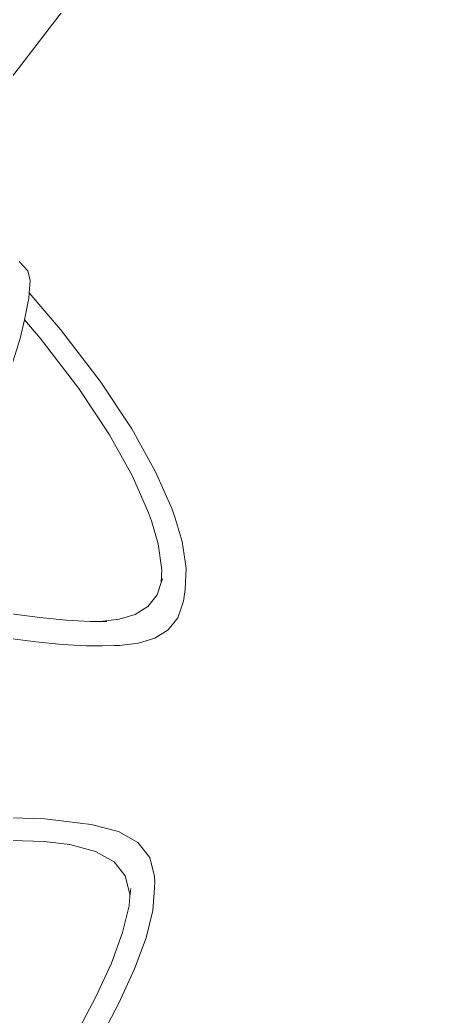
# Model space of a CAD drawing. Header units: millimetres. Extents: x 930469 to 1523124, y -120375 to 411163.
# Drawn here: x 1424380.1 to 1424588.7, y -43872.3 to -43374.1 of the extents above; entities that cross this region are included whole.
import ezdxf

# ---------------------------------------------------------------- set-up
doc = ezdxf.new("R2010")
doc.units = ezdxf.units.MM
doc.linetypes.add('HIDDEN', pattern=[0.75, 0.5, -0.25])
doc.layers.add('A-NET KHUAT', color=8, linetype='HIDDEN', lineweight=0)
doc.layers.add('xr', color=8, linetype='Continuous', lineweight=0)

# ---------------------------------------------------------------- blocks, each defined once
blk = doc.blocks.new('zzz')
at = {"layer": 'xr', "ltscale": 3}
for p, q in [((1230324.19, 22177.69), (1230982.04, 21672.06)), ((1229664.93, 22108.64), (1229663.6, 22064.52)), ((1229687.59, 22108.43), (1229686.25, 22064.3)), ((1229867.13, 22101.75), (1229863.51, 22073.46)), ((1229891.38, 22097.74), (1229887.75, 22069.33)), ((1230138.13, 22098.13), (1230166.71, 22089.06)), ((1230166.71, 22089.06), (1230185.5, 22084.77)), ((1230185.5, 22084.77), (1230167.04, 22068.85)), ((1230185.5, 22084.77), (1230192.09, 22083.26)), ((1230207.3, 22080.47), (1230192.09, 22083.26)), ((1230207.3, 22080.47), (1230212.41, 22080.06)), ((1230225.04, 22079.03), (1230234.61, 22081.4)), ((1230243.96, 22090.05), (1230234.61, 22081.4)), ((1229863.51, 22073.46), (1229860.88, 22047.17)), ((1230175.93, 22048.61), (1230212.41, 22080.06)), ((1230212.41, 22080.06), (1230225.04, 22079.03)), ((1229663.6, 22064.52), (1229660.74, 22039.48)), ((1229686.25, 22064.3), (1229682.2, 22028.85)), ((1229887.75, 22069.33), (1229885.11, 22042.98)), ((1230167.04, 22068.85), (1230116.72, 22030.3)), ((1229860.88, 22047.17), (1229859.49, 22023.09)), ((1229885.11, 22042.98), (1229883.72, 22018.89)), ((1230124.13, 22008.92), (1230175.93, 22048.61)), ((1229471.85, 22032.51), (1229508.31, 22013.3)), ((1229660.74, 22039.48), (1229653.88, 22013.61)), ((1229660.86, 22039.95), (1229660.74, 22039.48)), ((1229682.2, 22028.85), (1229680.9, 22018.08)), ((1229859.49, 22023.09), (1229859.48, 22006.61)), ((1230116.72, 22030.3), (1230070.59, 21999.72)), ((1229508.31, 22013.3), (1229542.15, 21997.8)), ((1229653.88, 22013.61), (1229643.5, 21995.16)), ((1229680.9, 22018.08), (1229673.62, 21990.61)), ((1229883.72, 22018.89), (1229883.72, 22010.55)), ((1229502.17, 21990.26), (1229465.23, 22009.72)), ((1229859.48, 22006.61), (1229859.63, 21995.04)), ((1229883.72, 22010.55), (1229883.71, 22002.43)), ((1229883.72, 22010.55), (1229883.79, 22008.93)), ((1229883.79, 22008.93), (1229886.06, 21990.07)), ((1230076.48, 21977.34), (1230124.13, 22008.92)), ((1229542.15, 21997.8), (1229572.69, 21986.51)), ((1229643.5, 21995.16), (1229629.35, 21983.96)), ((1229859.63, 21995.04), (1229859.87, 21989.76)), ((1230070.59, 21999.72), (1230029.13, 21976.73)), ((1229536.47, 21974.56), (1229502.17, 21990.26)), ((1229572.69, 21986.51), (1229599.44, 21979.95)), ((1229629.35, 21983.96), (1229611.1, 21979.28)), ((1229673.62, 21990.61), (1229662.73, 21971.27)), ((1229859.87, 21989.76), (1229862.18, 21970.6)), ((1229886.06, 21990.07), (1229890.9, 21974.11)), ((1229567.48, 21963.09), (1229536.47, 21974.56)), ((1229599.44, 21979.95), (1229608.67, 21979.18)), ((1229611.1, 21979.28), (1229608.67, 21979.18)), ((1229608.67, 21979.18), (1229616.82, 21978.49)), ((1229662.73, 21971.27), (1229647.84, 21959.47)), ((1229890.9, 21974.11), (1229898.87, 21961.31)), ((1230029.13, 21976.73), (1229992.6, 21960.72)), ((1230033.59, 21953.56), (1230076.48, 21977.34)), ((1229594.7, 21956.41), (1229567.48, 21963.09)), ((1229862.18, 21970.6), (1229867.13, 21954.28)), ((1229898.87, 21961.31), (1229910.54, 21951.99)), ((1229612.42, 21954.93), (1229594.7, 21956.41)), ((1229623.17, 21954.35), (1229612.42, 21954.93)), ((1229628.8, 21954.59), (1229623.17, 21954.35)), ((1229647.84, 21959.47), (1229628.8, 21954.59)), ((1229867.13, 21954.28), (1229875.32, 21941.11)), ((1229910.54, 21951.99), (1229922.7, 21947.85)), ((1229961.54, 21951.15), (1229935.58, 21947.19)), ((1229984.48, 21957.81), (1229961.54, 21951.15)), ((1229992.6, 21960.72), (1229984.48, 21957.81)), ((1229996.02, 21937.09), (1230033.59, 21953.56)), ((1229875.32, 21941.11), (1229887.41, 21931.46)), ((1229935.58, 21947.19), (1229922.7, 21947.85)), ((1229922.7, 21947.85), (1229926.45, 21946.57)), ((1229887.41, 21931.46), (1229903.99, 21925.81)), ((1229963.7, 21927.11), (1229987.28, 21933.96)), ((1229987.28, 21933.96), (1229996.02, 21937.09)), ((1229903.99, 21925.81), (1229915.72, 21924.13)), ((1229915.72, 21924.13), (1229937.06, 21923.05)), ((1229937.06, 21923.05), (1229963.7, 21927.11))]:
    blk.add_line(p, q, dxfattribs=at)

msp = doc.modelspace()

# ---------------------------------------------------------------- block references
at = {"layer": 'A-NET KHUAT', "xscale": 0.5, "yscale": 0.5, "zscale": 0.5, "rotation": 90}
msp.add_blockref('zzz', (1435424.69, -658616.87), dxfattribs=at)

doc.saveas('drawing.dxf')
